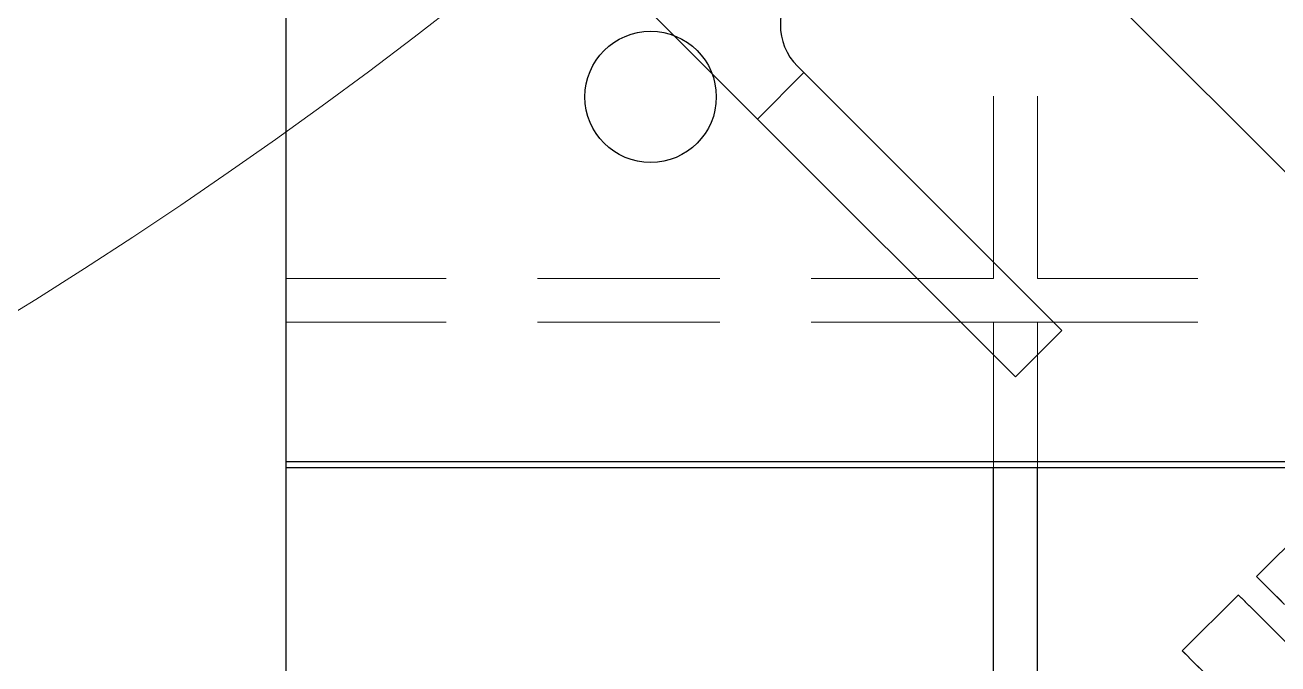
# Model space of a CAD drawing. Header units: millimetres. Extents: x -46397 to 283259, y -8690 to 23983.
# Drawn here: x 3756.3 to 3928, y 260.5 to 348.1 of the extents above; entities that cross this region are included whole.
import ezdxf

# ---------------------------------------------------------------- set-up
doc = ezdxf.new("R2010")
doc.units = ezdxf.units.MM
doc.linetypes.add('HIDDEN', pattern=[0.375, 0.25, -0.125])
doc.linetypes.add('HIDDENX2', pattern=[0.75, 0.5, -0.25])
doc.layers.add('CHUAN NET KHUAT', color=4, linetype='HIDDEN', lineweight=0)
doc.layers.add('DUONGCHINH', color=7, linetype='Continuous', lineweight=25)

# ---------------------------------------------------------------- blocks, each defined once
blk = doc.blocks.new('A$Cd0a137ae')
at = {"color": 3, "linetype": 'HIDDENX2', "lineweight": 0, "ltscale": 50}
for centre, radius in [((5.456968210637569e-11, 2.33348461172136), 605), ((-5.724839138565585e-05, 2.333484611714084), 600), ((5.456968210637569e-11, 2.33348461172136), 599.9999999999991)]:
    blk.add_circle(centre, radius, dxfattribs=at)
at = {"color": 2, "linetype": 'Continuous', "lineweight": 0}
blk.add_arc((0, 2.33348461172136), 606, 270.0000000214694, 90, dxfattribs=at)
at = {"layer": 'DUONGCHINH', "color": 2}
blk.add_circle((-5.724839138565585e-05, 2.333484611714084), 605.9999999999991, dxfattribs=at)
blk = doc.blocks.new('A$C87972526')
at = {"color": 5, "linetype": 'Continuous', "lineweight": 0}
blk.add_circle((-3.678081059877539e-13, 2.335036126294988), 655.9984295189377, dxfattribs=at)
blk = doc.blocks.new('ksajd jkajkdqwe')
at = {"color": 2, "linetype": 'Continuous', "lineweight": 0, "ltscale": 10}
for p, q in [((5420.656387493043, -439.556762518372), (5533.632557297053, -552.5329323223085)), ((5516.549858559447, -594.8399176371494), (5525.579294901108, -585.8104812954806)), ((5516.549516592961, -594.8402596036357), (5516.549858559447, -594.8399176371566)), ((5506.365983721626, -605.0237924749562), (5514.051926995453, -597.3378492011433)), ((5517.894923777028, -601.1807956935335), (5539.91190958042, -623.1977814969249)), ((5506.365641755154, -605.0241344414425), (5506.365983721626, -605.0237924749634))]:
    blk.add_line(p, q, dxfattribs=at)
at = {"color": 1, "linetype": 'HIDDENX2', "lineweight": 0, "ltscale": 10}
blk.add_line((5570.158945784424, -653.4456022122721), (5517.894531521364, -601.1811879492051), dxfattribs=at)
at = {"color": 2, "linetype": 'Continuous', "lineweight": 0, "ltscale": 10, "extrusion": (-2.391524499758562e-16, 2.391524499511326e-16, -1)}
blk.add_ellipse((5520.392488229947, -598.6832312406221), major_axis=(-3.842971636996453, 3.842971636984213), ratio=6.543008960129455e-06, start_param=-1.570796326794897, end_param=0, dxfattribs=at)
at = {"color": 2, "linetype": 'Continuous', "lineweight": 0, "ltscale": 10, "extrusion": (-2.391524499754254e-16, 2.391524499513421e-16, -1)}
for centre, start_param, end_param in [((5520.392830196419, -598.6828892741504), 1.213133543843354e-07, 1.570796448108251), ((5517.894898632439, -601.1808208381298), 1.224498084968517e-07, 1.570796449244705), ((5510.208955358612, -608.8667641119499), 1.213133543843354e-07, 1.570796448108251)]:
    blk.add_ellipse(centre, major_axis=(-3.842971636985244, 3.842971636995537), ratio=6.543009214040473e-06, start_param=start_param, end_param=end_param, dxfattribs=at)
at = {"color": 1, "linetype": 'HIDDENX2', "lineweight": 0, "ltscale": 10, "extrusion": (-2.391524499758562e-16, 2.391524499511325e-16, -1)}
blk.add_ellipse((5517.894556665968, -601.1811628046015), major_axis=(-3.842971636996453, 3.842971636984213), ratio=6.543010298905658e-06, start_param=-1.570796326794897, end_param=0, dxfattribs=at)
at = {"color": 2, "linetype": 'Continuous', "lineweight": 0, "ltscale": 10, "extrusion": (-6.003613032357131e-12, -6.00310224365712e-12, -1)}
blk.add_ellipse((5510.208613392126, -608.8671060784362), major_axis=(-3.842971636983934, 3.842971636998526), ratio=6.543006052048038e-06, start_param=-1.259754321442362, end_param=-2.52803999956086e-10, dxfattribs=at)
blk = doc.blocks.new('SD2-3')
blk.add_circle((50.00120369435217, 319.381276482527), 8.999999999999995)
at = {"layer": 'CHUAN NET KHUAT', "ltscale": 100}
for p, q in [((97.00000000002638, 294.500034060402), (97.00000000002638, 604.2001511651033)), ((103.0000000000264, 294.500034060402), (103.0000000000264, 604.2001511651033)), ((97.00000000002638, 294.500034060402), (2.592059900052845e-11, 294.5000340603874)), ((200.0000000000264, 294.500034060402), (103.0000000000264, 294.500034060402)), ((97.00000000002638, 288.5000340611005), (4.547473508864641e-13, 288.5000340610859)), ((103.0000000000264, 288.5000340611005), (97.00000000002638, 288.5000340611005)), ((97.00000000002638, 268.5000340611005), (97.00000000002638, 288.5000340611005)), ((200.0000000000009, 288.5000340611005), (103.0000000000264, 288.5000340611005)), ((103.0000000000264, 268.5000340611005), (103.0000000000264, 288.5000340611005))]:
    blk.add_line(p, q, dxfattribs=at)
at = {"layer": 'DUONGCHINH'}
for p, q in [((9.094947017729282e-13, 1428.5000340611), (4.547473508864641e-13, 268.5000340611005)), ((200.0000000000009, 268.5000340611005), (4.547473508864641e-13, 268.5000340611005)), ((4.547473508864641e-13, 268.5000340611005), (4.547473508864641e-13, 2.91038304567337e-11)), ((97.00000000002638, -33.23169027890253), (97.00000000002638, 268.5000340611005)), ((103.0000000000264, -33.23169027890253), (103.0000000000264, 268.5000340611005))]:
    blk.add_line(p, q, dxfattribs=at)
blk = doc.blocks.new('sd2-4')
at = {"layer": 'DUONGCHINH', "color": 8}
for p, q in [((200, 5.684341886080801e-14), (0, 0)), ((200, -92.11494840204494), (200, -5.684341886080801e-14)), ((93.63603896931454, -17.97561338235982), (100, -11.61165235168073)), ((100, -11.61165235168107), (135.3553390593297, -46.96699141100834)), ((128.9913780286442, -53.33095244168737), (93.63603896931454, -17.97561338236005)), ((135.3553390593297, -46.96699141100811), (128.9913780286442, -53.33095244168726)), ((188.388347648317, -99.99999999999926), (135.3553390593297, -46.96699141100834)), ((128.9913780286442, -53.33095244168737), (129.8752615051344, -54.21483591817059))]:
    blk.add_line(p, q, dxfattribs=at)
blk.add_arc((124.2184072556411, -59.8716901676629), 7.999999999999986, 315.0000000004514, 44.99999999954862, dxfattribs=at)

msp = doc.modelspace()

# ---------------------------------------------------------------- block references
for name, p in [('SD2-3', (3791.985554069253, 18.84721275483287, -1.499105149170217)), ('A$C87972526', (3410.818188801085, 865.0137622040468, -1.499105149170839)), ('A$Cd0a137ae', (3413.150179201853, 865.0137622040468, -1.499105149170472)), ('ksajd jkajkdqwe', (-1591.515295810648, 867.2957234698019, -1.499105149170044))]:
    msp.add_blockref(name, p)
at = {"rotation": 180}
msp.add_blockref('sd2-4', (3991.985611317708, 288.2284892370519, -1.499105149170199), dxfattribs=at)

doc.saveas('drawing.dxf')
